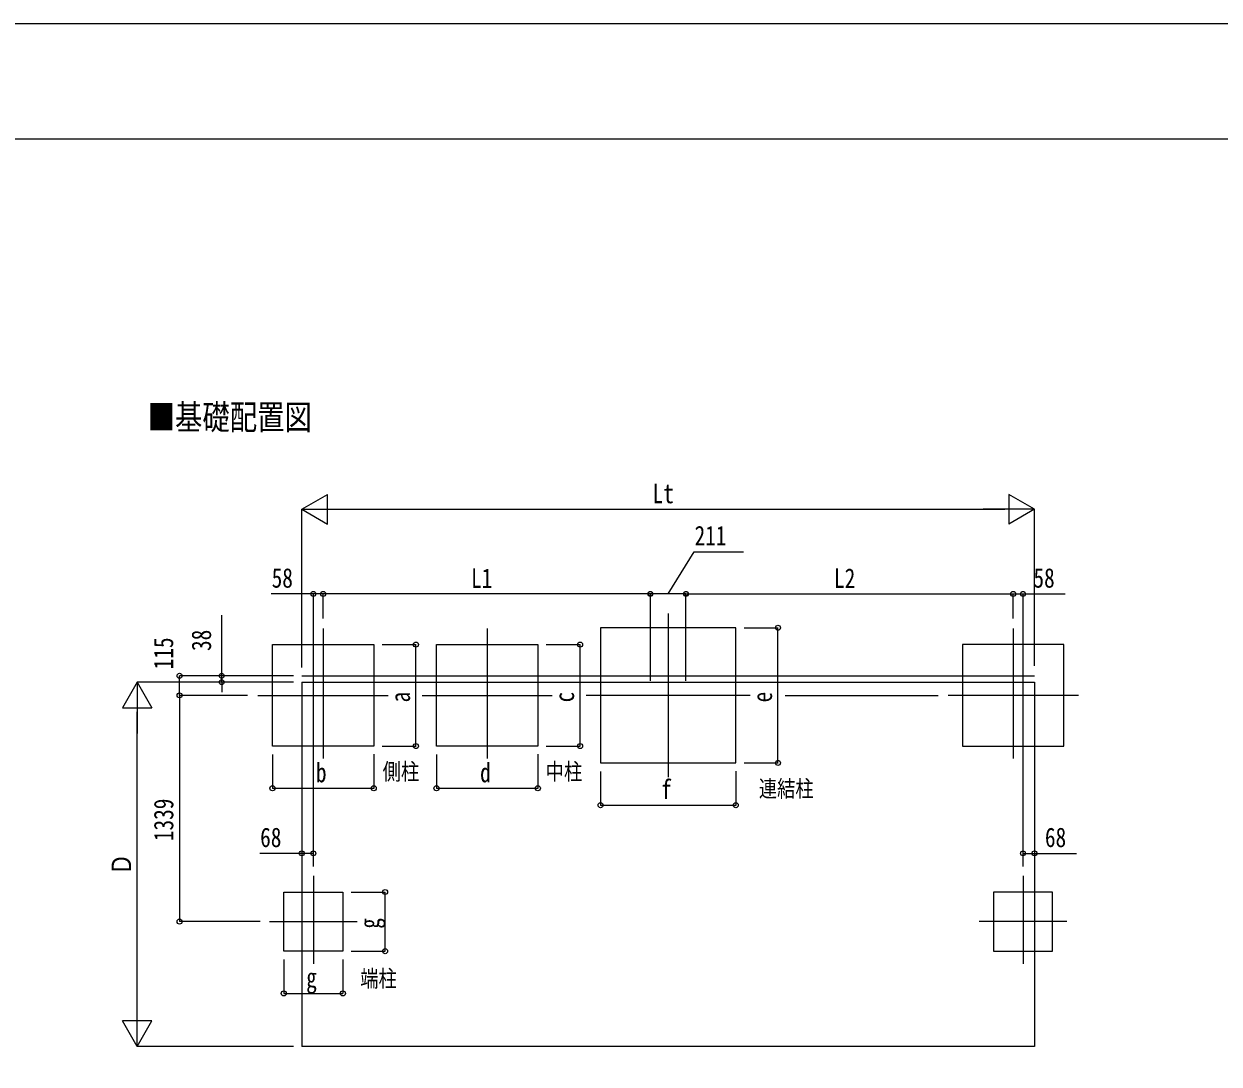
# Model space of a CAD drawing. Units: millimetres, scale not verified. Extents: x -14718 to 14718, y -10395 to 10395.
# Drawn here: x -7622 to -549, y 4240 to 10395 of the extents above; entities that cross this region are included whole.
import ezdxf
from ezdxf.enums import TextEntityAlignment as Align

# ---------------------------------------------------------------- set-up
doc = ezdxf.new("R2010")
doc.units = ezdxf.units.MM
doc.header["$LTSCALE"] = 40
for name, color, linetype in [('0-2_USER1', 3, 'Continuous'), ('0-3_YKK_12', 2, 'Continuous'), ('0-5_YKK_A1', 4, 'Continuous'), ('0-6_YKK_D', 6, 'Continuous'), ('0-7_YKK_ZWAK', 7, 'Continuous')]:
    doc.layers.add(name, color=color, linetype=linetype)
doc.styles.add('ＭＳ ゴシック', font='')
doc.styles.get('ＭＳ ゴシック').set_extended_font_data('MS Gothic')

msp = doc.modelspace()

# ---------------------------------------------------------------- linework, layer by layer
at = {"layer": '0-3_YKK_12'}
for p, q in [((-3809.08, 6907.07), (-3809.08, 5936.9)), ((-5851.58, 6817.87), (-5851.58, 6047.7)), ((-4880.33, 6817.87), (-4880.33, 6047.7)), ((-1766.58, 6817.87), (-1766.58, 6047.7)), ((-6236.66, 6421.99), (-5466.49, 6421.99)), ((-5265.41, 6421.99), (-4495.24, 6421.99)), ((-3323.99, 6421.99), (-4294.16, 6421.99)), ((-1381.49, 6421.99), (-2151.66, 6421.99)), ((-5909.08, 5354.07), (-5909.08, 4833.9)), ((-1709.08, 5354.07), (-1709.08, 4833.9)), ((-6169.44, 5083.19), (-5649.27, 5083.19)), ((-1448.71, 5083.19), (-1968.88, 5083.19))]:
    msp.add_line(p, q, dxfattribs=at)
at = {"layer": '0-5_YKK_A1'}
for p, q in [((-5977.08, 6537.47), (-1641.08, 6537.47)), ((-5977.08, 6499.97), (-1641.08, 6499.97)), ((-5977.08, 6499.97), (-5977.08, 4343.92)), ((-1641.08, 6499.97), (-1641.08, 4343.92)), ((-1641.08, 4343.92), (-5977.08, 4343.92))]:
    msp.add_line(p, q, dxfattribs=at)
for points in [[(-4209.08, 6021.99), (-3409.08, 6021.99), (-3409.08, 6821.99), (-4209.08, 6821.99)], [(-5551.58, 6121.99), (-6151.58, 6121.99), (-6151.58, 6721.99), (-5551.58, 6721.99)], [(-4580.33, 6121.99), (-5180.33, 6121.99), (-5180.33, 6721.99), (-4580.33, 6721.99)], [(-2066.58, 6121.99), (-1466.58, 6121.99), (-1466.58, 6721.99), (-2066.58, 6721.99)], [(-5734.08, 4908.19), (-6084.08, 4908.19), (-6084.08, 5258.19), (-5734.08, 5258.19)], [(-1884.08, 4908.19), (-1534.08, 4908.19), (-1534.08, 5258.19), (-1884.08, 5258.19)]]:
    msp.add_lwpolyline(points, close=True, dxfattribs=at)
at = {"layer": '0-6_YKK_D'}
for p, q in [((-5977.08, 7522.99), (-5825.52, 7610.49)), ((-5825.52, 7435.49), (-5825.52, 7610.49)), ((-1641.08, 7522.99), (-1792.63, 7610.49)), ((-1792.63, 7610.49), (-1792.63, 7435.49)), ((-5977.08, 6587.47), (-5977.08, 7523.99)), ((-5977.08, 7522.99), (-5825.52, 7435.49)), ((-5977.08, 7522.99), (-5673.97, 7522.99)), ((-5802.08, 7522.99), (-1816.08, 7522.99)), ((-1641.08, 7522.99), (-1944.19, 7522.99)), ((-1641.08, 7522.99), (-1792.63, 7435.49)), ((-1641.08, 6597.18), (-1641.08, 7523.99)), ((-5909.08, 5409.32), (-5909.08, 7022.99)), ((-5851.58, 6875.85), (-5851.58, 7022.99)), ((-5851.58, 6875.85), (-5851.58, 7022.99)), ((-3914.58, 7021.99), (-5851.58, 7021.99)), ((-3914.58, 6507.91), (-3914.58, 7023.99)), ((-3914.58, 6956.21), (-3914.58, 7022.99)), ((-3703.58, 7022.99), (-3914.58, 7022.99)), ((-3703.58, 6507.91), (-3703.58, 7023.99)), ((-3703.58, 6956.21), (-3703.58, 7022.99)), ((-3703.58, 7021.99), (-1766.58, 7021.99)), ((-1766.58, 6877.37), (-1766.58, 7022.99)), ((-1766.58, 6875.85), (-1766.58, 7022.99)), ((-1709.08, 5409.32), (-1709.08, 7022.99)), ((-6451.58, 6537.47), (-6451.58, 6897.27)), ((-3359.08, 6821.99), (-3158.08, 6821.99)), ((-3159.08, 6021.99), (-3159.08, 6821.99)), ((-5501.58, 6721.99), (-5300.58, 6721.99)), ((-5301.58, 6121.99), (-5301.58, 6721.99)), ((-4530.33, 6721.99), (-4329.33, 6721.99)), ((-4330.33, 6121.99), (-4330.33, 6721.99)), ((-6027.08, 6537.47), (-6701.63, 6537.47)), ((-6700.63, 6421.99), (-6700.63, 6537.47)), ((-6028.08, 6537.47), (-6452.58, 6537.47)), ((-6451.58, 6499.97), (-6451.58, 6537.47)), ((-6951.58, 6499.97), (-7039.08, 6348.41)), ((-6027.08, 6499.97), (-6952.58, 6499.97)), ((-6951.58, 6499.97), (-6864.08, 6348.41)), ((-6951.58, 6499.97), (-6951.58, 6196.86)), ((-6028.08, 6499.97), (-6452.58, 6499.97)), ((-6451.58, 6499.97), (-6451.58, 6440.47)), ((-6298.23, 6421.99), (-6701.63, 6421.99)), ((-6298.23, 6421.99), (-6701.63, 6421.99)), ((-6700.63, 6421.99), (-6700.63, 5083.19)), ((-3116.26, 6421.99), (-2211.02, 6421.99)), ((-7039.08, 6348.41), (-6864.08, 6348.41)), ((-6951.58, 4518.92), (-6951.58, 6324.97)), ((-5501.58, 6121.99), (-5300.58, 6121.99)), ((-4530.33, 6121.99), (-4329.33, 6121.99)), ((-6151.58, 6071.99), (-6151.58, 5870.99)), ((-5551.58, 6072.97), (-5551.58, 5870.99)), ((-5180.33, 6071.99), (-5180.33, 5870.99)), ((-4580.33, 6072.97), (-4580.33, 5870.99)), ((-3359.08, 6021.99), (-3158.08, 6021.99)), ((-4209.08, 5971.99), (-4209.08, 5770.99)), ((-3409.08, 5972.97), (-3409.08, 5770.99)), ((-6151.58, 5871.99), (-5551.58, 5871.99)), ((-5180.33, 5871.99), (-4580.33, 5871.99)), ((-4209.08, 5771.99), (-3409.08, 5771.99)), ((-5684.36, 5258.19), (-5483.36, 5258.19)), ((-5484.36, 4908.19), (-5484.36, 5258.19)), ((-6223.4, 5083.19), (-6701.63, 5083.19)), ((-5684.36, 4908.19), (-5483.36, 4908.19)), ((-6084.08, 4858.19), (-6084.08, 4657.19)), ((-5734.08, 4859.17), (-5734.08, 4657.19)), ((-6951.58, 4343.92), (-6951.58, 4647.03)), ((-6084.08, 4658.19), (-5734.08, 4658.19)), ((-6951.58, 4343.92), (-7039.08, 4495.48)), ((-6864.08, 4495.48), (-7039.08, 4495.48)), ((-6951.58, 4343.92), (-6864.08, 4495.48)), ((-6027.08, 4343.92), (-6952.58, 4343.92))]:
    msp.add_line(p, q, dxfattribs=at)
for points in [[(-3809.08, 7022.99), (-3656.14, 7271.76), (-3363.87, 7271.76)], [(-5851.58, 7021.99), (-5909.08, 7021.99), (-6158.04, 7021.99)], [(-1766.58, 7021.99), (-1709.08, 7021.99), (-1460.11, 7021.99)], [(-5909.08, 5487.01), (-5977.08, 5487.01), (-6226.04, 5487.01)], [(-1709.08, 5487.01), (-1641.08, 5487.01), (-1392.11, 5487.01)]]:
    msp.add_lwpolyline(points, dxfattribs=at)
for centre, radius in [((-5909.08, 7021.99), 14.88), ((-5851.58, 7021.99), 14.88), ((-5851.58, 7021.99), 14.88), ((-3914.58, 7021.99), 14.88), ((-3914.58, 7022.99), 12.5), ((-3703.58, 7021.99), 14.88), ((-3703.58, 7022.99), 12.5), ((-1766.58, 7021.99), 14.88), ((-1766.58, 7021.99), 14.88), ((-1709.08, 7021.99), 14.88), ((-3159.08, 6821.99), 14.88), ((-5301.58, 6721.99), 14.88), ((-4330.33, 6721.99), 14.88), ((-6700.63, 6537.47), 14.88), ((-6451.58, 6537.47), 14.88), ((-6451.58, 6499.97), 14.88), ((-6700.63, 6421.99), 14.88), ((-6700.63, 6421.99), 14.88), ((-5301.58, 6121.99), 14.88), ((-4330.33, 6121.99), 14.88), ((-3159.08, 6021.99), 14.88), ((-6151.58, 5871.99), 14.88), ((-5551.58, 5871.99), 14.88), ((-5180.33, 5871.99), 14.88), ((-4580.33, 5871.99), 14.88), ((-4209.08, 5771.99), 14.88), ((-3409.08, 5771.99), 14.88), ((-5977.08, 5487.01), 14.88), ((-5909.08, 5487.01), 14.88), ((-1709.08, 5487.01), 14.88), ((-1641.08, 5487.01), 14.88), ((-5484.36, 5258.19), 14.88), ((-6700.63, 5083.19), 14.88), ((-5484.36, 4908.19), 14.88), ((-6084.08, 4658.19), 14.88), ((-5734.08, 4658.19), 14.88)]:
    msp.add_circle(centre, radius, dxfattribs=at)
at = {"layer": '0-7_YKK_ZWAK'}
msp.add_line((13632.57, 9712.5), (-13667.43, 9712.5), dxfattribs=at)
msp.add_lwpolyline([(-14717.5, -10395), (14717.5, -10395), (14717.5, 10395), (-14717.5, 10395)], close=True, dxfattribs=at)

# ---------------------------------------------------------------- texts
at = {"layer": '0-2_USER1', "style": 'ＭＳ ゴシック', "width": 0.8}
for s, height, p in [('■基礎配置図', 148.5, (-6889.78, 7949.52)), ('側柱', 98.97, (-5498.81, 5891.67)), ('中柱', 98.97, (-4533.91, 5891.67)), ('連結柱', 98.97, (-3272.52, 5790.67)), ('端柱', 98.97, (-5631.29, 4667.04))]:
    msp.add_text(s, height=height, dxfattribs=at).set_placement(p, align=Align.BOTTOM_LEFT)
at = {"layer": '0-6_YKK_D', "style": 'ＭＳ ゴシック', "width": 0.8}
for s, p in [('Lt', (-3901.48, 7523.99)), ('211', (-3652.81, 7275.09)), ('58', (-6155.71, 7024.32)), ('L1', (-4975.48, 7022.99)), ('L2', (-2827.48, 7022.99)), ('58', (-1647.24, 7024.32)), ('b', (-5893.58, 5872.99)), ('d', (-4922.33, 5872.99)), ('f', (-3851.08, 5772.99)), ('68', (-6223.71, 5489.35)), ('68', (-1579.24, 5489.35)), ('g', (-5951.08, 4659.19))]:
    msp.add_text(s, height=115.5, dxfattribs=at).set_placement(p, align=Align.BOTTOM_LEFT)
for s, p in [('38', (-6479.58, 6684.47)), ('115', (-6703.91, 6576.12)), ('c', (-4331.33, 6379.99)), ('e', (-3160.08, 6379.99)), ('a', (-5302.58, 6379.99)), ('1339', (-6702.96, 5559.39)), ('Ｄ', (-6952.58, 5358.95)), ('g', (-5485.36, 5041.19))]:
    msp.add_text(s, height=115.5, rotation=90, dxfattribs=at).set_placement(p, align=Align.BOTTOM_LEFT)

doc.saveas('drawing.dxf')
